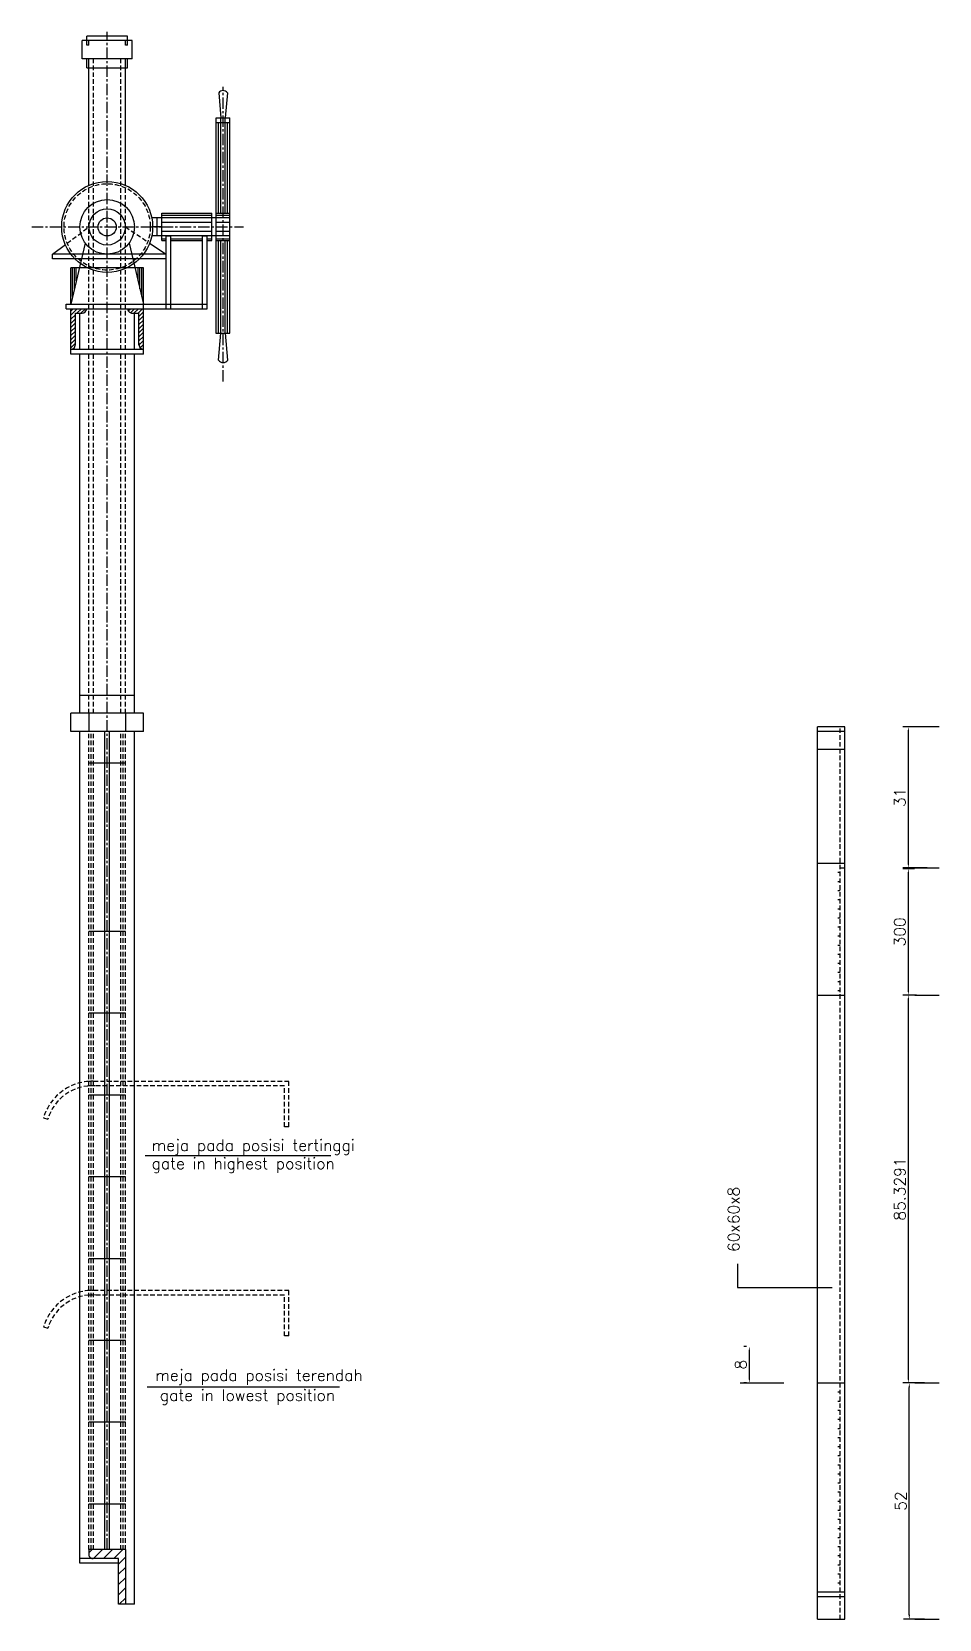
# Model space of a CAD drawing. Header units: metres. Extents: x 444 to 3227, y -3167 to -392.
# Drawn here: x 1319.1 to 1518.8, y -745.1 to -395.8 of the extents above; entities that cross this region are included whole.
import ezdxf

# ---------------------------------------------------------------- set-up
doc = ezdxf.new("R2010")
doc.units = ezdxf.units.M
doc.linetypes.add('CENTERX2', pattern=[4, 2.5, -0.5, 0.5, -0.5])
doc.linetypes.add('DASHEDX2', pattern=[1.5, 1, -0.5])
doc.layers.get('DEFPOINTS').update_dxf_attribs({"linetype": 'CONTINUOUS'})
doc.layers.add('BANGUNAN', color=7, linetype='CONTINUOUS')
doc.layers.add('DIMENSI', color=7, linetype='CONTINUOUS')
doc.styles.get("Standard").update_dxf_attribs({"font": 'Simplex.shx', "height": 2.5})
doc.dimstyles.get("Standard").update_dxf_attribs({"dimtxt": 0.18, "dimasz": 0.18, "dimexe": 0.18, "dimexo": 0.0625, "dimgap": 0.09, "dimtad": 0, "dimtih": 1, "dimtoh": 1, "dimdec": 4, "dimzin": 0, "dimdsep": 46, "dimtxsty": 'Standard', "dimcen": 0.09, "dimadec": 0, "dimazin": 0, "dimtfac": 1, "dimtdec": 4, "dimtofl": 0, "dimtmove": 0, "dimatfit": 3, "dimfxl": 1, "dimtolj": 1, "dimtzin": 0, "dimarcsym": 0})

# ---------------------------------------------------------------- blocks, each defined once
blk = doc.blocks.new('*D69')
at = {"layer": 'DEFPOINTS', "color": 0}
for p in [(1512.02, -607.76), (1514.42, -607.76), (1514.42, -693.08)]:
    blk.add_point(p, dxfattribs=at)
at = {"layer": 'DIMENSI', "color": 1, "lineweight": -2}
for p, q in [((1513.79, -607.76), (1510.77, -607.76)), ((1512.02, -692.08), (1512.02, -608.76)), ((1513.79, -693.08), (1510.77, -693.08))]:
    blk.add_line(p, q, dxfattribs=at)
at = {"layer": 'DIMENSI', "color": 1}
for points in [[(1511.85, -608.76), (1512.18, -608.76), (1512.02, -607.76)], [(1511.85, -692.08), (1512.18, -692.08), (1512.02, -693.08)]]:
    blk.add_solid(points, dxfattribs=at)
at = {"layer": 'DIMENSI', "color": 2, "insert": (1510.14, -650.42), "char_height": 2.5, "attachment_point": 5, "rotation": 90}
blk.add_mtext('\\A1;85.3291', dxfattribs=at)
blk = doc.blocks.new('*D70')
at = {"layer": 'DEFPOINTS', "color": 0}
for p in [(1512.22, -693.08), (1516.22, -693.08), (1516.22, -745.08)]:
    blk.add_point(p, dxfattribs=at)
at = {"layer": 'DIMENSI', "color": 1, "lineweight": -2}
for p, q in [((1515.59, -693.08), (1510.97, -693.08)), ((1512.22, -744.08), (1512.22, -694.08)), ((1515.59, -745.08), (1510.97, -745.08))]:
    blk.add_line(p, q, dxfattribs=at)
at = {"layer": 'DIMENSI', "color": 1}
for points in [[(1512.05, -694.08), (1512.38, -694.08), (1512.22, -693.08)], [(1512.05, -744.08), (1512.38, -744.08), (1512.22, -745.08)]]:
    blk.add_solid(points, dxfattribs=at)
at = {"layer": 'DIMENSI', "color": 2, "insert": (1510.34, -719.08), "char_height": 2.5, "attachment_point": 5, "rotation": 90}
blk.add_mtext('\\A1;52', dxfattribs=at)
blk = doc.blocks.new('*D71')
at = {"layer": 'DEFPOINTS', "color": 0}
for p in [(1477.02, -685.08), (1477.02, -685.08), (1477.02, -693.08)]:
    blk.add_point(p, dxfattribs=at)
at = {"layer": 'DIMENSI', "color": 1, "lineweight": -2}
for p, q in [((1476.39, -685.08), (1475.77, -685.08)), ((1477.02, -692.08), (1477.02, -686.08)), ((1476.39, -693.08), (1475.77, -693.08))]:
    blk.add_line(p, q, dxfattribs=at)
at = {"layer": 'DIMENSI', "color": 1}
for points in [[(1476.85, -686.08), (1477.18, -686.08), (1477.02, -685.08)], [(1476.85, -692.08), (1477.18, -692.08), (1477.02, -693.08)]]:
    blk.add_solid(points, dxfattribs=at)
at = {"layer": 'DIMENSI', "color": 2, "insert": (1475.14, -689.08), "char_height": 2.5, "attachment_point": 5, "rotation": 90}
blk.add_mtext('\\A1;8', dxfattribs=at)
blk = doc.blocks.new('*D72')
at = {"layer": 'DEFPOINTS', "color": 0}
for p in [(1512.02, -548.76), (1516.82, -548.76), (1516.82, -579.76)]:
    blk.add_point(p, dxfattribs=at)
at = {"layer": 'DIMENSI', "color": 1, "lineweight": -2}
for p, q in [((1516.19, -548.76), (1510.77, -548.76)), ((1512.02, -578.76), (1512.02, -549.76)), ((1516.19, -579.76), (1510.77, -579.76))]:
    blk.add_line(p, q, dxfattribs=at)
at = {"layer": 'DIMENSI', "color": 1}
for points in [[(1511.85, -549.76), (1512.18, -549.76), (1512.02, -548.76)], [(1511.85, -578.76), (1512.18, -578.76), (1512.02, -579.76)]]:
    blk.add_solid(points, dxfattribs=at)
at = {"layer": 'DIMENSI', "color": 2, "insert": (1510.14, -564.26), "char_height": 2.5, "attachment_point": 5, "rotation": 90}
blk.add_mtext('\\A1;31', dxfattribs=at)
blk = doc.blocks.new('*D73')
at = {"layer": 'DEFPOINTS', "color": 0}
for p in [(1512.02, -579.96), (1514.02, -579.96), (1514.02, -607.76)]:
    blk.add_point(p, dxfattribs=at)
at = {"layer": 'DIMENSI', "color": 1, "lineweight": -2}
for p, q in [((1513.39, -579.96), (1510.77, -579.96)), ((1512.02, -606.76), (1512.02, -580.96)), ((1513.39, -607.76), (1510.77, -607.76))]:
    blk.add_line(p, q, dxfattribs=at)
at = {"layer": 'DIMENSI', "color": 1}
for points in [[(1511.85, -580.96), (1512.18, -580.96), (1512.02, -579.96)], [(1511.85, -606.76), (1512.18, -606.76), (1512.02, -607.76)]]:
    blk.add_solid(points, dxfattribs=at)
at = {"layer": 'DIMENSI', "color": 2, "insert": (1510.14, -593.86), "char_height": 2.5, "attachment_point": 5, "rotation": 90}
blk.add_mtext('\\A1;300', dxfattribs=at)

msp = doc.modelspace()

# ---------------------------------------------------------------- hatches: boundary and pattern name
at = {"layer": 'BANGUNAN'}
h = msp.add_hatch(dxfattribs=at)
h.set_pattern_fill('ANSI31', color=1, scale=0.2, style=0)
h.set_pattern_definition([(45, (790.8833, -917.75516), (-0.4490128, 0.4490128), [])])
h.paths.add_polyline_path([(1328.68329, -457.75516), (1330.18329, -457.75516, 0.352352523), (1331.18329, -456.75516), (1327.68329, -456.75516), (1327.68329, -465.75516, 0.320465053), (1328.68329, -464.75516)])
h.paths.add_polyline_path([(1343.68329, -456.75516), (1340.18329, -456.75516, 0.340121947), (1341.18329, -457.75516), (1342.68329, -457.75516), (1342.68329, -464.75516, 0.320465053), (1343.68329, -465.75516)])
h = msp.add_hatch(dxfattribs=at)
h.set_pattern_fill('ANSI31', color=1, scale=0.5, style=0)
h.set_pattern_definition([(45, (790.8833, -936.7552), (-1.122532, 1.122532), [])])
h.paths.add_polyline_path([(1331.68329, -729.75516), (1331.68329, -731.15516, 0.276983965), (1332.58329, -731.75516), (1338.18329, -731.75516), (1338.18329, -741.75516), (1339.68329, -741.75516), (1339.68329, -729.75516)])

# ---------------------------------------------------------------- linework, layer by layer
at = {"layer": 'BANGUNAN', "color": 2}
for p, q in [((1330.18329, -401.75516), (1330.18329, -397.75516)), ((1341.18329, -397.75516), (1330.18329, -397.75516)), ((1331.18329, -398.75516), (1331.18329, -396.75516)), ((1331.18329, -398.75516), (1331.18329, -396.75516)), ((1340.18329, -396.75516), (1331.18329, -396.75516)), ((1331.68329, -398.75516), (1331.68329, -397.75516)), ((1339.68329, -398.75516), (1339.68329, -397.75516)), ((1340.18329, -398.75516), (1340.18329, -396.75516)), ((1340.18329, -398.75516), (1340.18329, -396.75516)), ((1341.18329, -401.75516), (1341.18329, -397.75516)), ((1331.68329, -398.75516), (1331.18329, -398.75516)), ((1340.18329, -398.75516), (1339.68329, -398.75516)), ((1341.18329, -401.75516), (1330.18329, -401.75516)), ((1331.18329, -403.75516), (1331.18329, -401.75516)), ((1340.18329, -403.75516), (1340.18329, -401.75516)), ((1360.22496, -409.25516), (1360.68329, -414.75516)), ((1362.14162, -409.25516), (1361.68329, -414.75516)), ((1359.68329, -462.16282), (1359.68329, -414.75516)), ((1359.68329, -414.75516), (1362.68329, -414.75516)), ((1360.68329, -435.75516), (1360.68329, -414.75516)), ((1361.68329, -435.75516), (1361.68329, -414.75516)), ((1362.68329, -462.16282), (1362.68329, -414.75516)), ((1359.68329, -415.75516), (1362.68329, -415.75516)), ((1360.18329, -435.75516), (1360.18329, -415.75516)), ((1362.18329, -435.75516), (1362.18329, -415.75516)), ((1347.68329, -441.75516), (1347.68329, -435.75516)), ((1347.68329, -435.75516), (1358.68329, -435.75516)), ((1347.68329, -436.15516), (1358.68329, -436.15516)), ((1358.68329, -441.75516), (1358.68329, -435.75516)), ((1359.68329, -435.75516), (1362.68329, -435.75516)), ((1359.68329, -436.15516), (1362.68329, -436.15516)), ((1362.68329, -436.75516), (1345.48125, -436.75516)), ((1347.68329, -438.75516), (1345.48125, -438.75516)), ((1346.68329, -440.75516), (1346.68329, -436.75516)), ((1358.68329, -437.75516), (1347.68329, -437.75516)), ((1358.68329, -439.75516), (1347.68329, -439.75516)), ((1362.68329, -437.75516), (1359.68329, -437.75516)), ((1362.68329, -439.75516), (1359.68329, -439.75516)), ((1323.68329, -444.75516), (1326.47711, -442.65979)), ((1330.84756, -442.30701), (1327.68329, -455.75516)), ((1340.51902, -442.30701), (1343.68329, -455.75516)), ((1345.02717, -442.31774), (1348.68329, -444.75516)), ((1362.68329, -440.75516), (1345.48125, -440.75516)), ((1347.68329, -441.35516), (1348.68329, -441.35516)), ((1347.68329, -441.75516), (1348.68329, -441.75516)), ((1348.68329, -456.75516), (1348.68329, -440.75516)), ((1349.68329, -456.75516), (1349.68329, -440.75516)), ((1349.68329, -441.35516), (1356.68329, -441.35516)), ((1349.68329, -441.75516), (1356.68329, -441.75516)), ((1356.68329, -456.75516), (1356.68329, -440.75516)), ((1357.68329, -456.75516), (1357.68329, -440.75516)), ((1357.68329, -441.35516), (1358.68329, -441.35516)), ((1357.68329, -441.75516), (1358.68329, -441.75516)), ((1359.68329, -441.35516), (1362.68329, -441.35516)), ((1359.68329, -441.75516), (1362.68329, -441.75516)), ((1360.18329, -462.16282), (1360.18329, -441.75516)), ((1360.68329, -462.25516), (1360.68329, -441.75516)), ((1361.68329, -462.25516), (1361.68329, -441.75516)), ((1362.18329, -462.16282), (1362.18329, -441.75516)), ((1348.68329, -444.75516), (1323.68329, -444.75516)), ((1323.68329, -445.75516), (1323.68329, -444.75516)), ((1348.68329, -445.75516), (1323.68329, -445.75516)), ((1327.68329, -455.75516), (1327.68329, -447.75516)), ((1343.68329, -447.75516), (1327.68329, -447.75516)), ((1328.08329, -454.05516), (1328.08329, -447.75516)), ((1328.48329, -452.35516), (1328.48329, -447.75516)), ((1328.88329, -450.65516), (1328.88329, -447.75516)), ((1342.48329, -450.65516), (1342.48329, -447.75516)), ((1342.88329, -452.35516), (1342.88329, -447.75516)), ((1343.28329, -454.05516), (1343.28329, -447.75516)), ((1343.68329, -466.75516), (1343.68329, -447.75516)), ((1326.68329, -456.75516), (1326.68329, -455.75516)), ((1326.68329, -455.75516), (1357.68329, -455.75516)), ((1326.68329, -456.75516), (1357.68329, -456.75516)), ((1327.68329, -466.75516), (1327.68329, -456.75516)), ((1328.68329, -457.75516), (1330.18329, -457.75516)), ((1328.68329, -464.75516), (1328.68329, -457.75516)), ((1341.18329, -457.75516), (1342.68329, -457.75516)), ((1342.68329, -464.75516), (1342.68329, -457.75516)), ((1359.58873, -462.16282), (1362.68329, -462.16282)), ((1360.17163, -468.08144), (1360.66485, -462.16282)), ((1362.23418, -468.08144), (1361.74096, -462.16282)), ((1343.68329, -465.75516), (1327.68329, -465.75516)), ((1343.68329, -466.75516), (1327.68329, -466.75516)), ((1327.68329, -549.75516), (1327.68329, -545.75516)), ((1343.68329, -545.75516), (1327.68329, -545.75516)), ((1331.68329, -545.75516), (1331.68329, -549.75516)), ((1339.68329, -545.75516), (1339.68329, -549.75516)), ((1343.68329, -549.75516), (1343.68329, -545.75516)), ((1343.68329, -549.75516), (1327.68329, -549.75516)), ((1498.01566, -548.75516), (1492.01566, -548.75516)), ((1498.01566, -549.75516), (1492.01566, -549.75516)), ((1518.81566, -548.75516), (1513.41566, -548.75516)), ((1498.01566, -553.75516), (1492.01566, -553.75516)), ((1339.68329, -556.75516), (1331.68329, -556.75516)), ((1492.01566, -578.75516), (1498.01566, -578.75516)), ((1497.01566, -579.75516), (1498.01566, -579.75516)), ((1513.41566, -579.75516), (1518.81566, -579.75516)), ((1496.51566, -580.75516), (1497.01566, -580.75516)), ((1496.51566, -582.75516), (1497.01566, -582.75516)), ((1496.51566, -584.75516), (1497.01566, -584.75516)), ((1496.51566, -586.75516), (1497.01566, -586.75516)), ((1496.51566, -588.75516), (1497.01566, -588.75516)), ((1496.51566, -590.75516), (1497.01566, -590.75516)), ((1496.51566, -592.75516), (1497.01566, -592.75516)), ((1339.68329, -593.75516), (1331.68329, -593.75516)), ((1496.51566, -594.75516), (1497.01566, -594.75516)), ((1496.51566, -596.75516), (1497.01566, -596.75516)), ((1496.51566, -598.75516), (1497.01566, -598.75516)), ((1496.51566, -600.75516), (1497.01566, -600.75516)), ((1496.51566, -602.75516), (1497.01566, -602.75516)), ((1496.51566, -604.75516), (1497.01566, -604.75516)), ((1496.51566, -606.75516), (1497.01566, -606.75516)), ((1492.01566, -607.75516), (1498.01566, -607.75516)), ((1513.41566, -607.75516), (1518.81566, -607.75516)), ((1339.68329, -611.75516), (1331.68329, -611.75516)), ((1339.68329, -629.75516), (1331.68329, -629.75516)), ((1339.68329, -647.75516), (1331.68329, -647.75516)), ((1339.68329, -665.75516), (1331.68329, -665.75516)), ((1339.68329, -683.75516), (1331.68329, -683.75516)), ((1475.01566, -693.08422), (1484.61566, -693.08422)), ((1492.01566, -693.08422), (1498.01566, -693.08422)), ((1513.41566, -693.08422), (1518.81566, -693.08422)), ((1496.51566, -695.08422), (1497.01566, -695.08422)), ((1496.51566, -697.08422), (1497.01566, -697.08422)), ((1339.68329, -701.75516), (1331.68329, -701.75516)), ((1496.51566, -699.08422), (1497.01566, -699.08422)), ((1496.51566, -701.08422), (1497.01566, -701.08422)), ((1496.51566, -703.08422), (1497.01566, -703.08422)), ((1496.51566, -705.08422), (1497.01566, -705.08422)), ((1496.51566, -707.08422), (1497.01566, -707.08422)), ((1496.51566, -709.08422), (1497.01566, -709.08422)), ((1496.51566, -711.08422), (1497.01566, -711.08422)), ((1496.51566, -713.08422), (1497.01566, -713.08422)), ((1496.51566, -715.08422), (1497.01566, -715.08422)), ((1496.51566, -717.08422), (1497.01566, -717.08422)), ((1496.51566, -719.08422), (1497.01566, -719.08422)), ((1339.68329, -719.75516), (1331.68329, -719.75516)), ((1496.51566, -721.08422), (1497.01566, -721.08422)), ((1496.51566, -723.08422), (1497.01566, -723.08422)), ((1496.51566, -725.08422), (1497.01566, -725.08422)), ((1331.68329, -729.75516), (1331.68329, -731.15516)), ((1339.68329, -729.75516), (1331.68329, -729.75516)), ((1339.68329, -729.75516), (1339.68329, -741.75516)), ((1496.51566, -727.08422), (1497.01566, -727.08422)), ((1496.51566, -729.08422), (1497.01566, -729.08422)), ((1338.18329, -731.75516), (1329.68329, -731.75516)), ((1338.18329, -732.75516), (1329.68329, -732.75516)), ((1335.68329, -731.75516), (1335.18329, -731.75516)), ((1335.68329, -732.75516), (1335.18329, -732.75516)), ((1338.18329, -741.75516), (1338.18329, -731.75516)), ((1496.51566, -731.08422), (1497.01566, -731.08422)), ((1496.51566, -733.08422), (1497.01566, -733.08422)), ((1496.51566, -735.08422), (1497.01566, -735.08422)), ((1492.01566, -739.08422), (1498.01566, -739.08422)), ((1492.01566, -740.08422), (1498.01566, -740.08422)), ((1496.51566, -737.08422), (1497.01566, -737.08422)), ((1341.68329, -741.75516), (1338.18329, -741.75516)), ((1492.01566, -745.08422), (1498.01566, -745.08422)), ((1513.41566, -745.08422), (1518.81566, -745.08422))]:
    msp.add_line(p, q, dxfattribs=at)
at = {"layer": 'BANGUNAN', "color": 1, "linetype": 'CENTERX2'}
for p, q in [((1335.68329, -729.75516), (1335.68329, -395.81879)), ((1361.18329, -472.75516), (1361.18329, -407.95516)), ((1319.08329, -438.75516), (1347.68329, -438.75516)), ((1347.68329, -438.75516), (1365.68329, -438.75516))]:
    msp.add_line(p, q, dxfattribs=at)
at = {"layer": 'BANGUNAN', "color": 2, "linetype": 'ByBlock'}
for p, q in [((1331.68329, -429.59), (1331.68329, -401.75516)), ((1339.68329, -429.59), (1339.68329, -401.75516))]:
    msp.add_line(p, q, dxfattribs=at)
at = {"layer": 'BANGUNAN', "color": 2, "linetype": 'DASHEDX2'}
for p, q in [((1332.68329, -465.75516), (1332.68329, -401.75516)), ((1338.68329, -465.75516), (1338.68329, -401.75516)), ((1331.68329, -465.75516), (1331.68329, -429.59)), ((1339.68329, -465.75516), (1339.68329, -429.59)), ((1326.88981, -442.35026), (1331.68329, -438.75516)), ((1339.68329, -438.75516), (1344.59992, -442.03291)), ((1331.68329, -545.75516), (1331.68329, -466.75516)), ((1332.68329, -545.75516), (1332.68329, -466.75516)), ((1338.68329, -545.75516), (1338.68329, -466.75516)), ((1339.68329, -545.75516), (1339.68329, -466.75516)), ((1331.68329, -729.75516), (1331.68329, -549.75516)), ((1332.18329, -729.75516), (1332.18329, -549.75516)), ((1332.68329, -729.75516), (1332.68329, -549.75516)), ((1338.68329, -729.75516), (1338.68329, -549.75516)), ((1339.18329, -729.75516), (1339.18329, -549.75516)), ((1339.68329, -729.75516), (1339.68329, -549.75516)), ((1497.01566, -745.08422), (1497.01566, -548.75516)), ((1375.68329, -626.75516), (1331.68329, -626.75516)), ((1374.68329, -627.75516), (1331.68329, -627.75516)), ((1374.68329, -636.75516), (1374.68329, -627.75516)), ((1375.68329, -636.75516), (1375.68329, -626.75516)), ((1321.68329, -634.75516), (1322.64319, -635.0355)), ((1375.68329, -636.75516), (1374.68329, -636.75516)), ((1375.68329, -672.75516), (1331.68329, -672.75516)), ((1374.68329, -673.75516), (1331.71963, -673.75516)), ((1374.68329, -682.75516), (1374.68329, -673.75516)), ((1375.68329, -682.75516), (1375.68329, -672.75516)), ((1321.68329, -680.75516), (1322.64087, -681.04332)), ((1375.68329, -682.75516), (1374.68329, -682.75516))]:
    msp.add_line(p, q, dxfattribs=at)
at = {"layer": 'BANGUNAN', "color": 1}
for p, q in [((1348.68329, -440.75516), (1349.68329, -440.75516)), ((1356.68329, -440.75516), (1357.68329, -440.75516)), ((1335.18329, -729.75516), (1335.18329, -549.75516)), ((1336.18329, -729.75516), (1336.18329, -549.75516))]:
    msp.add_line(p, q, dxfattribs=at)
at = {"layer": 'BANGUNAN', "color": 3}
for p, q in [((1329.68329, -465.75516), (1329.68329, -457.75516)), ((1341.68329, -465.75516), (1341.68329, -457.75516)), ((1329.68329, -545.75516), (1329.68329, -466.75516)), ((1341.68329, -545.75516), (1341.68329, -466.75516)), ((1329.68329, -621.35516), (1329.68329, -549.75516)), ((1341.68329, -741.75516), (1341.68329, -549.75516)), ((1492.01566, -745.08422), (1492.01566, -548.75516)), ((1498.01566, -745.08422), (1498.01566, -548.75516)), ((1329.68329, -732.75516), (1329.68329, -621.35516))]:
    msp.add_line(p, q, dxfattribs=at)
at = {"layer": 'BANGUNAN', "color": 2}
for radius in [10, 4, 2]:
    msp.add_circle((1335.68329, -438.75516), radius, dxfattribs=at)
at = {"layer": 'BANGUNAN', "color": 2, "linetype": 'DASHEDX2'}
msp.add_circle((1335.68329, -438.75516), 9.5, dxfattribs=at)
at = {"layer": 'BANGUNAN', "color": 2, "linetype": 'ByBlock'}
msp.add_circle((1335.68329, -438.75516), 6, dxfattribs=at)
at = {"layer": 'BANGUNAN', "color": 2}
for centre, radius, start, end in [((1361.18329, -409.92356), 1.1684, 34.8943768, 145.1056232), ((1330.06186, -456.63373), 1.12798, 276.1799242, 353.8200758), ((1341.33329, -456.60516), 1.15974, 187.431408, 277.431408), ((1327.48329, -464.55516), 1.21655, 279.4623222, 9.4623222), ((1343.88329, -464.55516), 1.21655, 170.5376778, 260.5376778), ((1361.2029, -467.36216), 1.25733, 214.8943768, 325.1056232)]:
    msp.add_arc(centre, radius, start, end, dxfattribs=at)
at = {"layer": 'BANGUNAN', "color": 2, "linetype": 'DASHEDX2'}
for centre, radius, start, end in [((1332.38329, -637.88016), 11.147, 86.3996187, 163.7192352), ((1332.38329, -637.88016), 10.147, 86.3996187, 163.7192352), ((1332.48329, -684.00516), 11.27841, 85.9324804, 163.2520969), ((1332.48329, -684.00516), 10.27841, 85.9324804, 163.2520969)]:
    msp.add_arc(centre, radius, start, end, dxfattribs=at)
at = {"layer": 'BANGUNAN', "color": 2, "linetype": 'CENTERX2'}
msp.add_arc((1332.63329, -730.70516), 1.05119, 205.3461759, 272.726311, dxfattribs=at)
at = {"layer": 'DIMENSI', "color": 2}
for p, q in [((1331.18329, -403.75516), (1340.18329, -403.75516)), ((1329.68329, -541.75516), (1341.68329, -541.75516)), ((1384.88329, -643.15516), (1344.08329, -643.15516)), ((1474.41566, -666.88422), (1474.41566, -672.08422)), ((1474.41566, -672.08422), (1495.21566, -672.08422)), ((1344.48329, -693.95516), (1386.78329, -693.95516))]:
    msp.add_line(p, q, dxfattribs=at)

# ---------------------------------------------------------------- texts
for s, p in [('meja pada posisi tertinggi', (1345.48329, -642.05516)), ('gate in highest position', (1345.48329, -646.05516)), ('meja pada posisi terendah', (1346.28329, -692.65516)), ('gate in lowest position', (1347.28329, -697.05516))]:
    msp.add_text(s, height=2.5, dxfattribs=at).set_placement(p)
msp.add_text('60x60x8', height=2.5, rotation=90, dxfattribs=at).set_placement((1474.81566, -664.28422))

# ---------------------------------------------------------------- dimensions: what is measured, and where the dimension line sits
at = {"layer": 'DIMENSI'}
for p1, p2, distance, picture, middle in [((1516.81566, -579.75516), (1516.81566, -548.75516), 4.8, '*D72', (1510.14066, -564.25516)), ((1514.41566, -693.08422), (1514.41566, -607.75516), 2.4, '*D69', (1510.14066, -650.41969)), ((1477.01566, -693.08422), (1477.01566, -685.08422), 0, '*D71', (1475.14066, -689.08422)), ((1516.21566, -745.08422), (1516.21566, -693.08422), 4, '*D70', (1510.34066, -719.08422))]:
    dim = msp.add_aligned_dim(p1=p1, p2=p2, distance=distance, dimstyle='Standard', override={"dimtxt": 1, "dimasz": 1, "dimexe": 1.25, "dimexo": 0.625, "dimgap": 0.625, "dimtad": 1, "dimtih": 0, "dimtoh": 0, "dimzin": 8, "dimlunit": 6, "dimcen": 1, "dimclrd": 1, "dimclre": 1, "dimclrt": 2, "dimtofl": 1}, dxfattribs=at)
    dim.commit()
    dim.dimension.update_dxf_attribs({"geometry": picture, "text_midpoint": middle})
dim = msp.add_aligned_dim(p1=(1514.01566, -607.75516), p2=(1514.01566, -579.95516), distance=2, text='300', dimstyle='Standard', override={"dimtxt": 1, "dimasz": 1, "dimexe": 1.25, "dimexo": 0.625, "dimgap": 0.625, "dimtad": 1, "dimtih": 0, "dimtoh": 0, "dimzin": 8, "dimlunit": 6, "dimcen": 1, "dimclrd": 1, "dimclre": 1, "dimclrt": 2, "dimtofl": 1}, dxfattribs=at)
dim.commit()
dim.dimension.update_dxf_attribs({"geometry": '*D73', "text_midpoint": (1510.14066, -593.85516)})

doc.saveas('drawing.dxf')
